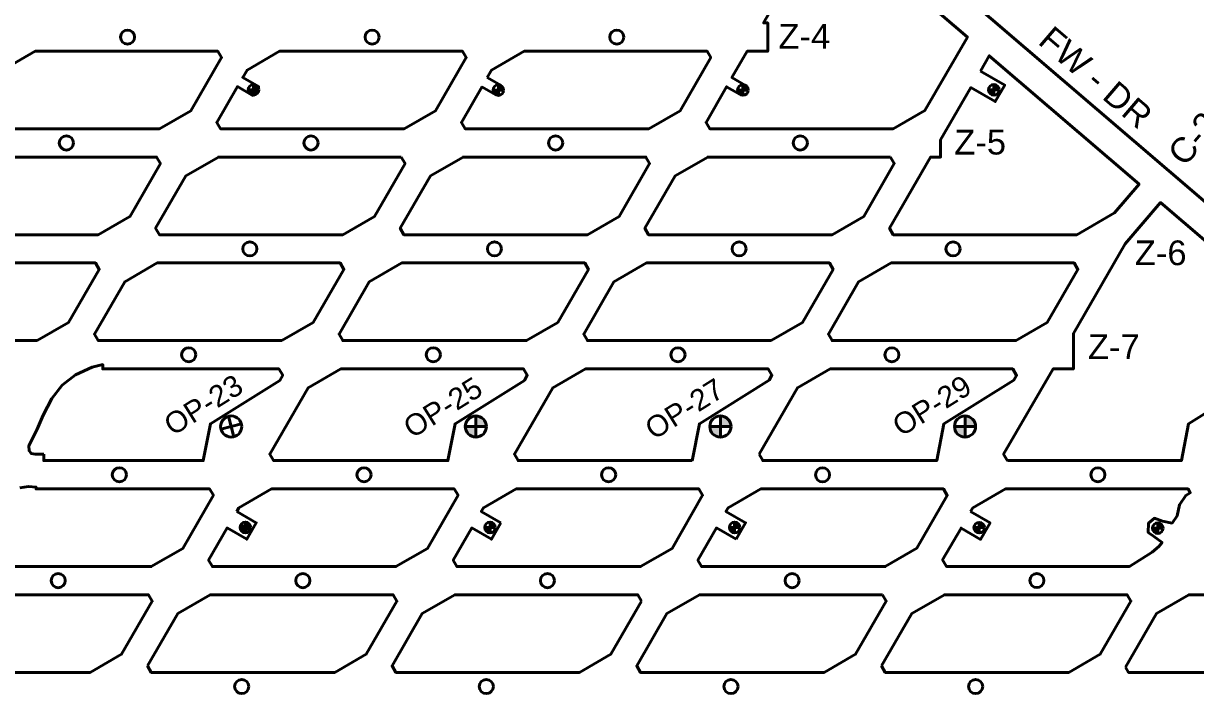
# Model space of a CAD drawing. Header units: millimetres. Extents: x -28 to 1943, y -5245 to 2752.
# Drawn here: x 1274.8 to 1440.7, y 394.7 to 489.7 of the extents above; entities that cross this region are included whole.
import ezdxf
from ezdxf.enums import TextEntityAlignment as Align

# ---------------------------------------------------------------- set-up
doc = ezdxf.new("R2010")
doc.units = ezdxf.units.MM
doc.styles.add('DG-T1-473 TO 560$0$Standard', font='arial.ttf')
doc.styles.add('DG-T1-473 TO 560$1$Standard', font='arial.ttf')

msp = doc.modelspace()

# ---------------------------------------------------------------- hatches: boundary and pattern name
at = {"lineweight": 40}
h = msp.add_hatch(color=7, dxfattribs=at)
h.paths.add_polyline_path([(1308.095, 480.279, 0.4142136), (1307.345, 481.029), (1307.345, 480.279)])
h.paths.add_polyline_path([(1306.595, 480.279, 0.4142136), (1307.345, 479.529), (1307.345, 480.279)])
h = msp.add_hatch(color=7, dxfattribs=at)
h.paths.add_polyline_path([(1342.764, 480.233, 0.4142136), (1342.014, 480.983), (1342.014, 480.233)])
h.paths.add_polyline_path([(1341.264, 480.233, 0.4142136), (1342.014, 479.483), (1342.014, 480.233)])
h = msp.add_hatch(color=7, dxfattribs=at)
h.paths.add_polyline_path([(1377.396, 480.248, 0.4142136), (1376.646, 480.998), (1376.646, 480.248)])
h.paths.add_polyline_path([(1375.896, 480.248, 0.4142136), (1376.646, 479.498), (1376.646, 480.248)])
h = msp.add_hatch(color=7, dxfattribs=at)
h.paths.add_polyline_path([(1412.924, 480.275, 0.4142136), (1412.174, 481.025), (1412.174, 480.275)])
h.paths.add_polyline_path([(1411.424, 480.275, 0.4142136), (1412.174, 479.525), (1412.174, 480.275)])
at = {"linetype": 'Continuous', "lineweight": 40}
h = msp.add_hatch(color=7, dxfattribs=at)
h.paths.add_polyline_path([(1340.328, 432.577, 0.4142136), (1338.828, 434.077), (1338.828, 432.577)])
h.paths.add_polyline_path([(1338.828, 432.577), (1337.328, 432.577, 0.4142136), (1338.828, 431.077)])
h = msp.add_hatch(color=7, dxfattribs=at)
h.paths.add_polyline_path([(1374.957, 432.577, 0.4142136), (1373.457, 434.077), (1373.457, 432.577)])
h.paths.add_polyline_path([(1373.457, 432.577), (1371.957, 432.577, 0.4142136), (1373.457, 431.077)])
h = msp.add_hatch(color=7, dxfattribs=at)
h.paths.add_polyline_path([(1409.598, 432.577, 0.4142136), (1408.098, 434.077), (1408.098, 432.577)])
h.paths.add_polyline_path([(1408.098, 432.577), (1406.598, 432.577, 0.4142136), (1408.098, 431.077)])
at = {"lineweight": 40}
h = msp.add_hatch(color=7, dxfattribs=at)
h.paths.add_polyline_path([(1306.941, 418.279, 0.4142136), (1306.191, 419.029), (1306.191, 418.279)])
h.paths.add_polyline_path([(1305.441, 418.279, 0.4142136), (1306.191, 417.529), (1306.191, 418.279)])
h = msp.add_hatch(color=7, dxfattribs=at)
h.paths.add_polyline_path([(1341.582, 418.279, 0.4142136), (1340.832, 419.029), (1340.832, 418.279)])
h.paths.add_polyline_path([(1340.082, 418.279, 0.4142136), (1340.832, 417.529), (1340.832, 418.279)])
h = msp.add_hatch(color=7, dxfattribs=at)
h.paths.add_polyline_path([(1376.223, 418.279, 0.4142136), (1375.473, 419.029), (1375.473, 418.279)])
h.paths.add_polyline_path([(1374.723, 418.279, 0.4142136), (1375.473, 417.529), (1375.473, 418.279)])
h = msp.add_hatch(color=7, dxfattribs=at)
h.paths.add_polyline_path([(1410.855, 418.253, 0.4142136), (1410.105, 419.003), (1410.105, 418.253)])
h.paths.add_polyline_path([(1409.355, 418.253, 0.4142136), (1410.105, 417.503), (1410.105, 418.253)])
h = msp.add_hatch(color=256, dxfattribs=at)
h.dxf.hatch_style = 1
h.paths.add_polyline_path([(1435.386, 418.933), (1435.386, 418.183), (1436.136, 418.183, 0.4142136)])
h.paths.add_polyline_path([(1435.386, 418.183), (1434.636, 418.183, 0.4142136), (1435.386, 417.433)])
h = msp.add_hatch(color=256, dxfattribs=at)
h.dxf.hatch_style = 1
h.paths.add_polyline_path([(1435.386, 418.933), (1435.386, 418.183), (1436.136, 418.183, 0.4142136)])
h.paths.add_polyline_path([(1435.386, 418.183), (1434.636, 418.183, 0.4142136), (1435.386, 417.433)])
h = msp.add_hatch(color=256, dxfattribs=at)
h.dxf.hatch_style = 1
h.paths.add_polyline_path([(1435.386, 418.933), (1435.386, 418.183), (1436.136, 418.183, 0.4142136)])
h.paths.add_polyline_path([(1435.386, 418.183), (1434.636, 418.183, 0.4142136), (1435.386, 417.433)])

# ---------------------------------------------------------------- linework, layer by layer
at = {"color": 7, "linetype": 'Continuous', "lineweight": 40}
for p, q in [((1340.456, 482.028), (1340.443, 482.006)), ((1340.456, 482.028), (1340.443, 482.006)), ((1342.389, 480.883), (1340.443, 482.006)), ((1342.389, 480.883), (1340.443, 482.006)), ((1341.639, 479.583), (1339.693, 480.707)), ((1341.639, 479.583), (1339.693, 480.707)), ((1338.828, 431.077), (1338.828, 434.077)), ((1338.828, 431.077), (1338.828, 434.077)), ((1373.457, 431.077), (1373.457, 434.077)), ((1373.457, 431.077), (1373.457, 434.077)), ((1408.098, 431.077), (1408.098, 434.077)), ((1408.098, 431.077), (1408.098, 434.077)), ((1337.328, 432.577), (1340.328, 432.577)), ((1337.328, 432.577), (1340.328, 432.577)), ((1371.957, 432.577), (1374.957, 432.577)), ((1371.957, 432.577), (1374.957, 432.577)), ((1406.598, 432.577), (1409.598, 432.577)), ((1406.598, 432.577), (1409.598, 432.577)), ((1306.767, 417.799), (1305.615, 418.759)), ((1306.767, 417.799), (1305.615, 418.759)), ((1305.711, 417.703), (1306.671, 418.855)), ((1305.711, 417.703), (1306.671, 418.855)), ((1340.082, 418.279), (1341.582, 418.279)), ((1340.082, 418.279), (1341.582, 418.279)), ((1340.832, 419.029), (1340.832, 417.529)), ((1340.832, 419.029), (1340.832, 417.529)), ((1374.723, 418.279), (1376.223, 418.279)), ((1374.723, 418.279), (1376.223, 418.279)), ((1375.473, 419.029), (1375.473, 417.529)), ((1375.473, 419.029), (1375.473, 417.529)), ((1409.355, 418.253), (1410.855, 418.253)), ((1409.355, 418.253), (1410.855, 418.253)), ((1410.105, 419.003), (1410.105, 417.503)), ((1410.105, 419.003), (1410.105, 417.503))]:
    msp.add_line(p, q, dxfattribs=at)
at = {"color": 7, "lineweight": 40}
for p, q in [((1306.595, 480.279), (1308.095, 480.279)), ((1306.595, 480.279), (1308.095, 480.279)), ((1307.345, 479.529), (1307.345, 481.029)), ((1307.345, 479.529), (1307.345, 481.029)), ((1341.264, 480.233), (1342.764, 480.233)), ((1341.264, 480.233), (1342.764, 480.233)), ((1342.014, 479.483), (1342.014, 480.983)), ((1342.014, 479.483), (1342.014, 480.983)), ((1375.896, 480.248), (1377.396, 480.248)), ((1375.896, 480.248), (1377.396, 480.248)), ((1376.646, 479.498), (1376.646, 480.998)), ((1376.646, 479.498), (1376.646, 480.998)), ((1411.424, 480.275), (1412.924, 480.275)), ((1411.424, 480.275), (1412.924, 480.275)), ((1412.174, 479.525), (1412.174, 481.025)), ((1412.174, 479.525), (1412.174, 481.025)), ((1303.798, 434.026), (1304.57, 431.128)), ((1303.798, 434.026), (1304.57, 431.128)), ((1302.735, 432.191), (1305.634, 432.963)), ((1302.735, 432.191), (1305.634, 432.963)), ((1305.441, 418.279), (1306.941, 418.279)), ((1305.441, 418.279), (1306.941, 418.279)), ((1306.191, 417.529), (1306.191, 419.029)), ((1306.191, 417.529), (1306.191, 419.029)), ((1340.082, 418.279), (1341.582, 418.279)), ((1340.082, 418.279), (1341.582, 418.279)), ((1340.832, 417.529), (1340.832, 419.029)), ((1340.832, 417.529), (1340.832, 419.029)), ((1374.723, 418.279), (1376.223, 418.279)), ((1374.723, 418.279), (1376.223, 418.279)), ((1375.473, 417.529), (1375.473, 419.029)), ((1375.473, 417.529), (1375.473, 419.029)), ((1409.355, 418.253), (1410.855, 418.253)), ((1409.355, 418.253), (1410.855, 418.253)), ((1410.105, 417.503), (1410.105, 419.003)), ((1410.105, 417.503), (1410.105, 419.003)), ((1435.386, 417.433), (1435.386, 418.933)), ((1435.386, 417.433), (1435.386, 418.933)), ((1434.636, 418.183), (1436.136, 418.183)), ((1434.636, 418.183), (1436.136, 418.183))]:
    msp.add_line(p, q, dxfattribs=at)
at = {"linetype": 'Continuous', "lineweight": 40}
msp.add_lwpolyline([(1515.164, 407.721), (1513.518, 404.981), (1511.776, 406.746), (1509.34, 409.222), (1507.809, 410.781), (1501.441, 415.686), (1491.293, 422.705), (1489.031, 428.542), (1488.821, 430.853), (1485.834, 433.413), (1480.92, 433.634), (1480.965, 434.633), (1478.967, 434.723), (1479, 433.72), (1477.877, 433.771), (1370.839, 525.476)], dxfattribs=at)
msp.add_lwpolyline([(1515.164, 407.721), (1513.518, 404.981), (1511.776, 406.746), (1509.34, 409.222), (1507.809, 410.781), (1501.441, 415.686), (1491.293, 422.705), (1489.031, 428.542), (1488.821, 430.853), (1485.834, 433.413), (1480.92, 433.634), (1480.965, 434.633), (1478.967, 434.723), (1479, 433.72), (1477.877, 433.771), (1370.839, 525.476)], dxfattribs=at)
at = {"color": 7, "linetype": 'Continuous', "lineweight": 40}
for points in [[(1377.021, 480.898), (1375.089, 482.013), (1377.245, 485.748), (1380.158, 485.748), (1380.158, 489.748), (1379.577, 489.748), (1384.462, 498.211), (1389.434, 504.014), (1408.424, 487.742), (1402.415, 477.334), (1397.935, 474.748), (1371.953, 474.748), (1371.424, 475.664), (1374.339, 480.714), (1376.271, 479.598)], [(1377.021, 480.898), (1375.089, 482.013), (1377.245, 485.748), (1380.158, 485.748), (1380.158, 489.748), (1379.577, 489.748), (1384.462, 498.211), (1389.434, 504.014), (1408.424, 487.742), (1402.415, 477.334), (1397.935, 474.748), (1371.953, 474.748), (1371.424, 475.664), (1374.339, 480.714), (1376.271, 479.598)], [(1272.329, 479.629), (1270.424, 480.729), (1267.5, 475.664), (1268.029, 474.748), (1294.024, 474.748), (1298.478, 477.319), (1302.815, 484.832), (1302.286, 485.748), (1276.403, 485.748), (1271.781, 483.08), (1271.174, 482.028), (1273.079, 480.928)], [(1272.329, 479.629), (1270.424, 480.729), (1267.5, 475.664), (1268.029, 474.748), (1294.024, 474.748), (1298.478, 477.319), (1302.815, 484.832), (1302.286, 485.748), (1276.403, 485.748), (1271.781, 483.08), (1271.174, 482.028), (1273.079, 480.928)], [(1339.706, 480.729), (1336.782, 475.664), (1337.311, 474.748), (1363.306, 474.748), (1367.76, 477.319), (1372.097, 484.832), (1371.568, 485.748), (1345.685, 485.748), (1341.063, 483.08), (1340.438, 481.997)], [(1339.706, 480.729), (1336.782, 475.664), (1337.311, 474.748), (1363.306, 474.748), (1367.76, 477.319), (1372.097, 484.832), (1371.568, 485.748), (1345.685, 485.748), (1341.063, 483.08), (1340.438, 481.997)], [(1289.809, 462.304), (1294.155, 469.832), (1293.626, 470.748), (1267.743, 470.748), (1263.121, 468.08), (1258.84, 460.664), (1259.368, 459.748), (1285.364, 459.748), (1289.817, 462.319)], [(1289.809, 462.304), (1294.155, 469.832), (1293.626, 470.748), (1267.743, 470.748), (1263.121, 468.08), (1258.84, 460.664), (1259.368, 459.748), (1285.364, 459.748), (1289.817, 462.319)], [(1397.555, 470.748), (1371.667, 470.748), (1367.045, 468.08), (1362.763, 460.664), (1363.292, 459.748), (1389.281, 459.748), (1393.743, 462.324), (1398.081, 469.837), (1397.552, 470.753)], [(1397.555, 470.748), (1371.667, 470.748), (1367.045, 468.08), (1362.763, 460.664), (1363.292, 459.748), (1389.281, 459.748), (1393.743, 462.324), (1398.081, 469.837), (1397.552, 470.753)], [(1414.093, 427.724), (1413.563, 428.642), (1420.552, 440.748), (1423.441, 440.748), (1423.441, 445.752), (1430.764, 458.436), (1435.788, 464.3), (1455.964, 447.014), (1449.418, 439.014), (1439.755, 432.973), (1438.739, 427.748), (1414.097, 427.748)], [(1414.093, 427.724), (1413.563, 428.642), (1420.552, 440.748), (1423.441, 440.748), (1423.441, 445.752), (1430.764, 458.436), (1435.788, 464.3), (1455.964, 447.014), (1449.418, 439.014), (1439.755, 432.973), (1438.739, 427.748), (1414.097, 427.748)], [(1415.304, 444.748), (1389.272, 444.748), (1388.743, 445.664), (1393.025, 453.079), (1397.647, 455.748), (1423.546, 455.748), (1424.07, 454.841), (1419.712, 447.293), (1415.261, 444.723)], [(1415.304, 444.748), (1389.272, 444.748), (1388.743, 445.664), (1393.025, 453.079), (1397.647, 455.748), (1423.546, 455.748), (1424.07, 454.841), (1419.712, 447.293), (1415.261, 444.723)], [(1369.457, 427.748), (1344.816, 427.748), (1344.287, 428.664), (1349.724, 438.08), (1354.345, 440.748), (1380.229, 440.748), (1380.757, 439.832), (1380.369, 439.159), (1370.473, 432.973), (1369.452, 427.723)], [(1369.457, 427.748), (1344.816, 427.748), (1344.287, 428.664), (1349.724, 438.08), (1354.345, 440.748), (1380.229, 440.748), (1380.757, 439.832), (1380.369, 439.159), (1370.473, 432.973), (1369.452, 427.723)], [(1378.928, 428.664), (1384.364, 438.079), (1388.986, 440.748), (1414.849, 440.748), (1415.391, 439.808), (1415.02, 439.165), (1405.114, 432.973), (1404.098, 427.748), (1379.457, 427.748), (1378.928, 428.664)], [(1378.928, 428.664), (1384.364, 438.079), (1388.986, 440.748), (1414.849, 440.748), (1415.391, 439.808), (1415.02, 439.165), (1405.114, 432.973), (1404.098, 427.748), (1379.457, 427.748), (1378.928, 428.664)], [(1408.875, 420.522), (1409.182, 421.054), (1413.811, 423.748), (1439.675, 423.748), (1439.993, 423.197), (1439.345, 422.823), (1438.458, 421.499), (1438.132, 419.913), (1437.416, 418.907), (1436.079, 419.165), (1434.9, 419.589), (1434.088, 418.887), (1434.044, 417.576), (1434.782, 417.025), (1435.992, 416.164), (1435.551, 415.564), (1434.596, 414.779), (1431.399, 412.758), (1405.452, 412.758), (1404.922, 413.676), (1407.525, 418.184), (1410.296, 416.584), (1411.646, 418.922), (1408.875, 420.522)], [(1408.875, 420.522), (1409.182, 421.054), (1413.811, 423.748), (1439.675, 423.748), (1439.993, 423.197), (1439.345, 422.823), (1438.458, 421.499), (1438.132, 419.913), (1437.416, 418.907), (1436.079, 419.165), (1434.9, 419.589), (1434.088, 418.887), (1434.044, 417.576), (1434.782, 417.025), (1435.992, 416.164), (1435.551, 415.564), (1434.596, 414.779), (1431.399, 412.758), (1405.452, 412.758), (1404.922, 413.676), (1407.525, 418.184), (1410.296, 416.584), (1411.646, 418.922), (1408.875, 420.522)], [(1272.86, 397.748), (1284.209, 397.748), (1288.663, 400.319), (1293, 407.832), (1292.471, 408.748), (1266.588, 408.748), (1261.966, 406.08), (1261.713, 405.641)], [(1272.86, 397.748), (1284.209, 397.748), (1288.663, 400.319), (1293, 407.832), (1292.471, 408.748), (1266.588, 408.748), (1261.966, 406.08), (1261.713, 405.641)], [(1396.408, 408.758), (1396.936, 407.844), (1392.591, 400.318), (1388.14, 397.748), (1362.137, 397.748), (1361.608, 398.664), (1365.889, 406.079), (1370.511, 408.748), (1396.414, 408.748)], [(1396.408, 408.758), (1396.936, 407.844), (1392.591, 400.318), (1388.14, 397.748), (1362.137, 397.748), (1361.608, 398.664), (1365.889, 406.079), (1370.511, 408.748), (1396.414, 408.748)]]:
    msp.add_lwpolyline(points, dxfattribs=at)
for points in [[(1307.317, 479.429), (1305.065, 480.729), (1302.141, 475.664), (1302.67, 474.748), (1328.665, 474.748), (1333.119, 477.319), (1337.456, 484.832), (1336.927, 485.748), (1311.044, 485.748), (1306.422, 483.08), (1305.815, 482.028), (1308.067, 480.728)], [(1307.317, 479.429), (1305.065, 480.729), (1302.141, 475.664), (1302.67, 474.748), (1328.665, 474.748), (1333.119, 477.319), (1337.456, 484.832), (1336.927, 485.748), (1311.044, 485.748), (1306.422, 483.08), (1305.815, 482.028), (1308.067, 480.728)], [(1410.268, 482.934), (1411.516, 485.096), (1432.751, 466.903), (1429.278, 462.849), (1423.906, 459.748), (1397.938, 459.748), (1397.406, 460.669), (1403.225, 470.748), (1404.633, 470.748), (1404.633, 473.176), (1408.917, 480.596), (1412.365, 478.606), (1413.715, 480.944)], [(1410.268, 482.934), (1411.516, 485.096), (1432.751, 466.903), (1429.278, 462.849), (1423.906, 459.748), (1397.938, 459.748), (1397.406, 460.669), (1403.225, 470.748), (1404.633, 470.748), (1404.633, 473.176), (1408.917, 480.596), (1412.365, 478.606), (1413.715, 480.944)], [(1328.267, 470.748), (1302.384, 470.748), (1297.762, 468.08), (1293.481, 460.664), (1294.009, 459.748), (1320.005, 459.748), (1324.458, 462.319), (1328.796, 469.832)], [(1328.267, 470.748), (1302.384, 470.748), (1297.762, 468.08), (1293.481, 460.664), (1294.009, 459.748), (1320.005, 459.748), (1324.458, 462.319), (1328.796, 469.832)], [(1332.403, 468.08), (1328.122, 460.664), (1328.65, 459.748), (1354.646, 459.748), (1359.1, 462.319), (1363.437, 469.832), (1362.908, 470.748), (1337.025, 470.748)], [(1332.403, 468.08), (1328.122, 460.664), (1328.65, 459.748), (1354.646, 459.748), (1359.1, 462.319), (1363.437, 469.832), (1362.908, 470.748), (1337.025, 470.748)], [(1276.704, 444.748), (1250.708, 444.748), (1250.179, 445.664), (1254.461, 453.08), (1259.083, 455.748), (1284.966, 455.748), (1285.495, 454.832), (1281.157, 447.319)], [(1276.704, 444.748), (1250.708, 444.748), (1250.179, 445.664), (1254.461, 453.08), (1259.083, 455.748), (1284.966, 455.748), (1285.495, 454.832), (1281.157, 447.319)], [(1311.345, 444.748), (1285.349, 444.748), (1284.82, 445.664), (1289.102, 453.08), (1293.724, 455.748), (1319.607, 455.748), (1320.136, 454.832), (1315.798, 447.319)], [(1311.345, 444.748), (1285.349, 444.748), (1284.82, 445.664), (1289.102, 453.08), (1293.724, 455.748), (1319.607, 455.748), (1320.136, 454.832), (1315.798, 447.319)], [(1350.439, 447.319), (1345.986, 444.748), (1319.99, 444.748), (1319.461, 445.664), (1323.743, 453.08), (1328.365, 455.748), (1354.248, 455.748), (1354.777, 454.832)], [(1350.439, 447.319), (1345.986, 444.748), (1319.99, 444.748), (1319.461, 445.664), (1323.743, 453.08), (1328.365, 455.748), (1354.248, 455.748), (1354.777, 454.832)], [(1380.627, 444.748), (1354.631, 444.748), (1354.102, 445.664), (1358.384, 453.08), (1363.006, 455.748), (1388.889, 455.748), (1389.418, 454.832), (1385.08, 447.319)], [(1380.627, 444.748), (1354.631, 444.748), (1354.102, 445.664), (1358.384, 453.08), (1363.006, 455.748), (1388.889, 455.748), (1389.418, 454.832), (1385.08, 447.319)], [(1345.702, 439.114), (1335.878, 432.975), (1334.862, 427.748), (1310.175, 427.748), (1309.646, 428.664), (1315.082, 438.08), (1319.704, 440.748), (1345.588, 440.748), (1346.116, 439.832)], [(1345.702, 439.114), (1335.878, 432.975), (1334.862, 427.748), (1310.175, 427.748), (1309.646, 428.664), (1315.082, 438.08), (1319.704, 440.748), (1345.588, 440.748), (1346.116, 439.832)], [(1304.961, 420.548), (1305.268, 421.08), (1309.889, 423.748), (1335.773, 423.748), (1336.301, 422.832), (1331.964, 415.319), (1327.51, 412.748), (1301.515, 412.748), (1300.986, 413.664), (1303.611, 418.21), (1306.382, 416.61), (1307.732, 418.948)], [(1304.961, 420.548), (1305.268, 421.08), (1309.889, 423.748), (1335.773, 423.748), (1336.301, 422.832), (1331.964, 415.319), (1327.51, 412.748), (1301.515, 412.748), (1300.986, 413.664), (1303.611, 418.21), (1306.382, 416.61), (1307.732, 418.948)], [(1342.373, 418.948), (1339.602, 420.548), (1339.909, 421.08), (1344.53, 423.748), (1370.414, 423.748), (1370.943, 422.832), (1366.605, 415.319), (1362.151, 412.748), (1336.156, 412.748), (1335.627, 413.664), (1338.252, 418.21), (1341.023, 416.609)], [(1342.373, 418.948), (1339.602, 420.548), (1339.909, 421.08), (1344.53, 423.748), (1370.414, 423.748), (1370.943, 422.832), (1366.605, 415.319), (1362.151, 412.748), (1336.156, 412.748), (1335.627, 413.664), (1338.252, 418.21), (1341.023, 416.609)], [(1375.664, 416.609), (1377.014, 418.948), (1374.242, 420.548), (1374.55, 421.08), (1379.171, 423.748), (1405.035, 423.748), (1405.577, 422.81), (1401.257, 415.328), (1396.789, 412.748), (1370.797, 412.748), (1370.268, 413.664), (1372.892, 418.21)], [(1375.664, 416.609), (1377.014, 418.948), (1374.242, 420.548), (1374.55, 421.08), (1379.171, 423.748), (1405.035, 423.748), (1405.577, 422.81), (1401.257, 415.328), (1396.789, 412.748), (1370.797, 412.748), (1370.268, 413.664), (1372.892, 418.21)], [(1292.326, 398.664), (1292.855, 397.748), (1318.85, 397.748), (1323.304, 400.319), (1327.641, 407.832), (1327.112, 408.748), (1301.229, 408.748), (1296.607, 406.08)], [(1292.326, 398.664), (1292.855, 397.748), (1318.85, 397.748), (1323.304, 400.319), (1327.641, 407.832), (1327.112, 408.748), (1301.229, 408.748), (1296.607, 406.08)], [(1362.282, 407.832), (1361.755, 408.745), (1335.852, 408.737), (1331.248, 406.08), (1326.967, 398.664), (1327.496, 397.748), (1353.491, 397.748), (1357.945, 400.319)], [(1362.282, 407.832), (1361.755, 408.745), (1335.852, 408.737), (1331.248, 406.08), (1326.967, 398.664), (1327.496, 397.748), (1353.491, 397.748), (1357.945, 400.319)], [(1396.256, 398.666), (1396.786, 397.748), (1422.781, 397.748), (1427.235, 400.319), (1431.578, 407.842), (1431.049, 408.758), (1405.166, 408.758), (1400.541, 406.088)], [(1396.256, 398.666), (1396.786, 397.748), (1422.781, 397.748), (1427.235, 400.319), (1431.578, 407.842), (1431.049, 408.758), (1405.166, 408.758), (1400.541, 406.088)], [(1430.802, 398.511), (1435.185, 406.09), (1439.807, 408.758), (1465.847, 408.758), (1466.294, 407.985), (1461.924, 400.416), (1457.302, 397.748), (1431.242, 397.748), (1431.242, 397.748)], [(1430.802, 398.511), (1435.185, 406.09), (1439.807, 408.758), (1465.847, 408.758), (1466.294, 407.985), (1461.924, 400.416), (1457.302, 397.748), (1431.242, 397.748), (1431.242, 397.748)]]:
    msp.add_lwpolyline(points, close=True, dxfattribs=at)
at = {"lineweight": 40}
msp.add_lwpolyline([(1277.647, 428.655), (1276.406, 428.677), (1275.84, 428.769), (1275.584, 429.165), (1275.575, 429.162), (1275.513, 429.798), (1275.529, 429.846), (1276.701, 432.208), (1277.548, 434.196), (1278.802, 436.526), (1280.251, 438.425), (1282.145, 439.911), (1284.483, 440.964), (1285.998, 441.356), (1285.998, 440.748), (1310.947, 440.748), (1311.475, 439.832), (1311.063, 439.117), (1301.234, 432.975), (1300.218, 427.748), (1277.647, 427.748)], close=True, dxfattribs=at)
msp.add_lwpolyline([(1277.647, 428.655), (1276.406, 428.677), (1275.84, 428.769), (1275.584, 429.165), (1275.575, 429.162), (1275.513, 429.798), (1275.529, 429.846), (1276.701, 432.208), (1277.548, 434.196), (1278.802, 436.526), (1280.251, 438.425), (1282.145, 439.911), (1284.483, 440.964), (1285.998, 441.356), (1285.998, 440.748), (1310.947, 440.748), (1311.475, 439.832), (1311.063, 439.117), (1301.234, 432.975), (1300.218, 427.748), (1277.647, 427.748)], close=True, dxfattribs=at)
msp.add_lwpolyline([(1274.271, 423.89), (1275.471, 424.07), (1276.563, 424.005), (1276.563, 423.748), (1301.132, 423.748), (1301.66, 422.832), (1297.323, 415.319), (1292.869, 412.748), (1270.001, 412.748)], dxfattribs=at)
msp.add_lwpolyline([(1274.271, 423.89), (1275.471, 424.07), (1276.563, 424.005), (1276.563, 423.748), (1301.132, 423.748), (1301.66, 422.832), (1297.323, 415.319), (1292.869, 412.748), (1270.001, 412.748)], dxfattribs=at)
at = {"color": 7, "lineweight": 40}
for centre, radius in [((1289.502, 487.748), 1), ((1324.143, 487.748), 1), ((1358.784, 487.748), 1), ((1307.345, 480.279), 0.75), ((1342.014, 480.233), 0.75), ((1376.646, 480.248), 0.75), ((1412.174, 480.275), 0.75), ((1280.842, 472.748), 1), ((1315.483, 472.748), 1), ((1350.124, 472.748), 1), ((1384.765, 472.748), 1), ((1306.823, 457.748), 1), ((1341.464, 457.748), 1), ((1376.105, 457.748), 1), ((1406.398, 457.734), 1), ((1298.163, 442.748), 1), ((1332.804, 442.748), 1), ((1367.445, 442.748), 1), ((1397.738, 442.734), 1), ((1338.828, 432.577), 1.5), ((1373.457, 432.577), 1.5), ((1408.098, 432.577), 1.5), ((1288.348, 425.748), 1), ((1322.989, 425.748), 1), ((1357.63, 425.748), 1), ((1387.923, 425.734), 1), ((1426.911, 425.748), 1), ((1306.191, 418.279), 0.75), ((1340.832, 418.279), 0.75), ((1375.473, 418.279), 0.75), ((1410.105, 418.253), 0.75), ((1279.687, 410.748), 1), ((1314.328, 410.748), 1), ((1348.969, 410.748), 1), ((1383.611, 410.748), 1), ((1418.269, 410.758), 1), ((1305.668, 395.748), 1), ((1340.309, 395.748), 1), ((1374.95, 395.748), 1), ((1409.599, 395.748), 1)]:
    msp.add_circle(centre, radius, dxfattribs=at)
at = {"lineweight": 40}
for centre, radius in [((1304.184, 432.577), 1.5), ((1435.386, 418.183), 0.75)]:
    msp.add_circle(centre, radius, dxfattribs=at)

# ---------------------------------------------------------------- texts
at = {"linetype": 'Continuous', "style": 'DG-T1-473 TO 560$0$Standard'}
for s, p in [('Z-4', (1381.673, 487.86)), ('Z-5', (1406.566, 472.86)), ('Z-6', (1432.132, 457.185)), ('Z-7', (1425.485, 443.874))]:
    msp.add_text(s, height=3.5, dxfattribs=at).set_placement(p, align=Align.MIDDLE_LEFT)
at = {"style": 'DG-T1-473 TO 560$1$Standard'}
msp.add_text('FW - DR', height=3.5, rotation=319.41153, dxfattribs=at).set_placement((1425.483, 480.717), align=Align.CENTER)
at = {"linetype": 'Continuous', "style": 'DG-T1-473 TO 560$0$Standard'}
msp.add_text('C-29', height=3.5, rotation=49.41083, dxfattribs=at).set_placement((1437.851, 470.384), align=Align.MIDDLE_LEFT)
for s, p in [('OP-23', (1295.896, 431.173)), ('OP-25', (1329.801, 430.811)), ('OP-27', (1364.01, 430.608)), ('OP-29', (1399.048, 431.063))]:
    msp.add_text(s, height=3, rotation=32, dxfattribs=at).set_placement(p)

doc.saveas('drawing.dxf')
